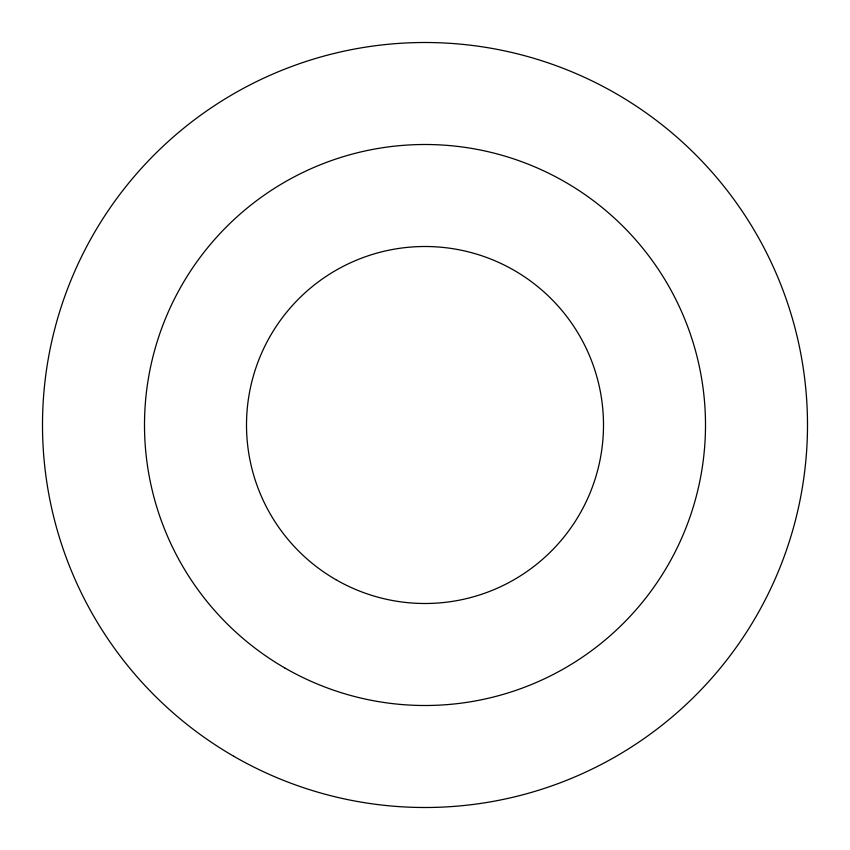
<?xml version="1.0" encoding="UTF-8"?>
<svg xmlns="http://www.w3.org/2000/svg" width="850" height="850" viewBox="0 0 850 850"><rect width="100%" height="100%" fill="white"/><g stroke="black" fill="none" stroke-linecap="round" stroke-linejoin="round"><path stroke-width="1.27" d="M284.75 667.919A280.5 280.5 0 0 0 705.5 425A280.5 280.5 0 0 0 284.75 182.081A280.5 280.5 0 0 0 284.75 667.919M335.75 579.583A178.5 178.5 0 0 0 603.5 425A178.5 178.5 0 0 0 335.75 270.417A178.5 178.5 0 0 0 335.75 579.583M233.75 756.256A382.5 382.5 0 0 0 807.5 425A382.5 382.5 0 0 0 233.75 93.744A382.5 382.5 0 0 0 233.75 756.256"/></g></svg>
